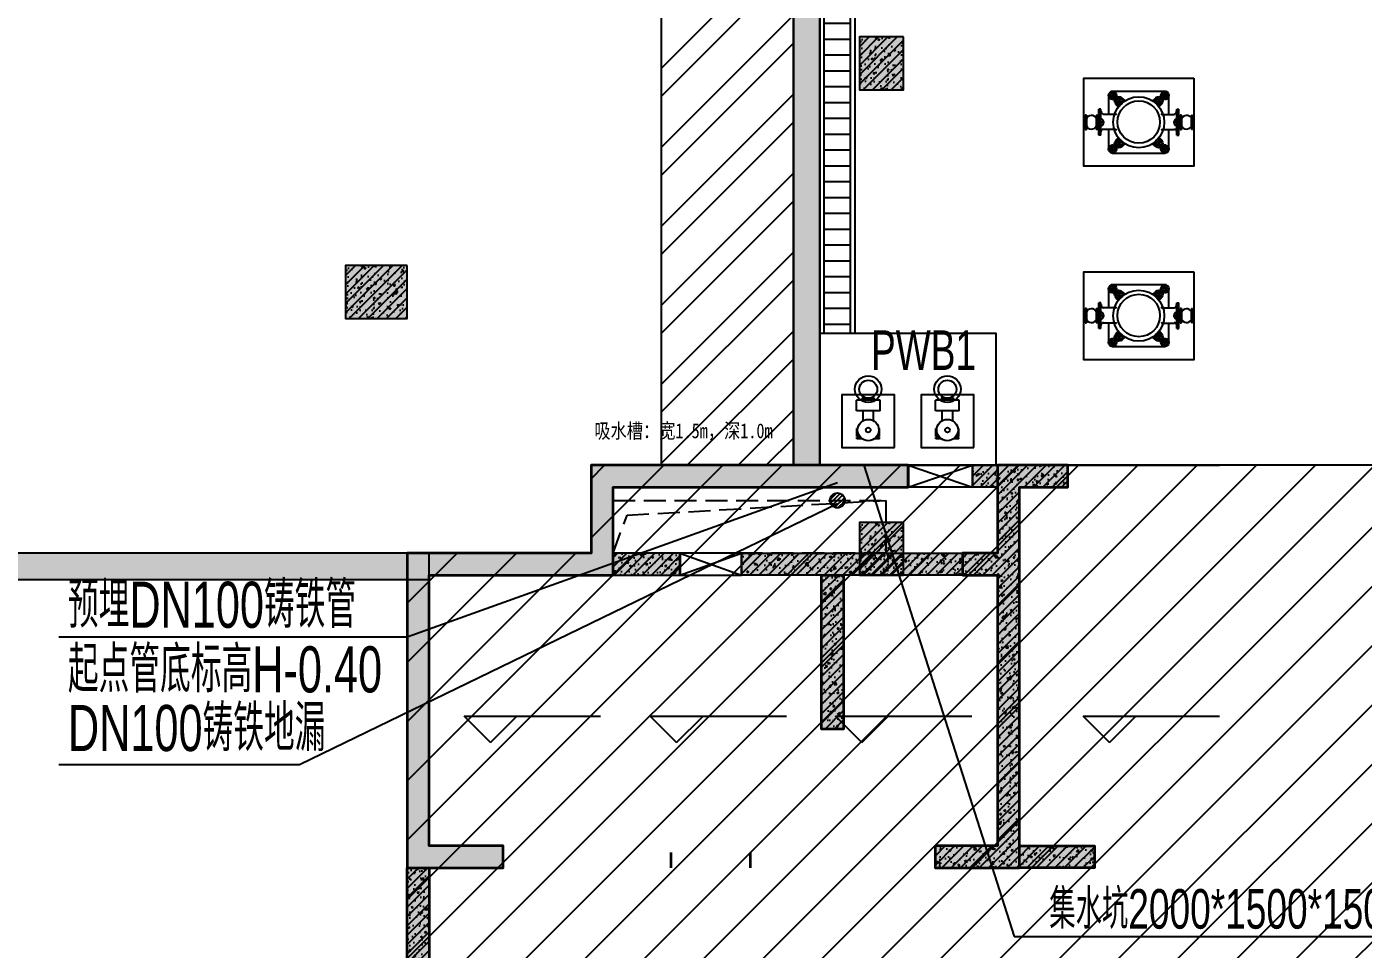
# Model space of a CAD drawing. Extents: x -1338203 to 1886333, y -783476 to 1038610.
# Drawn here: x 643493 to 658683, y -384578 to -374088 of the extents above; entities that cross this region are included whole.
import ezdxf

# ---------------------------------------------------------------- set-up
doc = ezdxf.new("R2010")
doc.units = 0
doc.header["$LTSCALE"] = 1000
doc.header["$MEASUREMENT"] = 0
doc.linetypes.add('A-001-平面参照B2$0$A-001-平面参照B2$0$DASH', pattern=[0.35, 0.25, -0.1])
doc.linetypes.add('负二层集水坑及排水沟$0$负二层集水坑及排水沟$0$CONTINOUS', pattern=[0])
for name, color, linetype in [('A-001-平面参照B2$0$0A-O-HOLE', 52, 'Continuous'), ('A-14-平面B2$0$0A-A-SYMB-ELEV', 150, 'Continuous'), ('M001-预留预埋B2$0$0M-A-JGLD', 3, 'Continuous'), ('M14预留预埋-B2$0$0M-A-JGLD', 3, 'Continuous'), ('M14预留预埋-B2$0$0M-A-LD', 4, 'Continuous'), ('S001地下二墙柱$0$0S-CW-HATCH', 251, 'Continuous'), ('S001地下二墙柱$0$0S-CW-HATCH-UP', 251, 'Continuous'), ('S001地下二墙柱$0$0S-CW-LINE', 72, 'Continuous'), ('S001地下二墙柱$0$S001地下二墙柱$0$0A-P-PKNG-STRP', 40, 'Continuous'), ('S001地下二墙柱$0$S001地下二墙柱$0$0S-CC-LINE', 52, 'Continuous'), ('S001地下二墙柱$0$S001地下二墙柱$0$0S-CW-HATCH', 251, 'Continuous'), ('S001地下二墙柱$0$S001地下二墙柱$0$0S-CW-HATCH-UP', 251, 'Continuous'), ('S14柱墙B2_B1$0$0S-CW-HATCH', 251, 'Continuous'), ('S14柱墙B2_B1$0$0S-CW-HATCH-UP', 251, 'Continuous'), ('S14柱墙B2_B1$0$0S-CW-LINE', 72, 'Continuous'), ('S14柱墙B2_B1$0$0S-S-HOLE', 55, 'Continuous'), ('负二层集水坑及排水沟$0$负二层集水坑及排水沟$0$0P-A-LEAD', 3, 'Continuous'), ('负二层集水坑及排水沟$0$负二层集水坑及排水沟$0$0P-A-TEXT', 7, 'Continuous'), ('负二层集水坑及排水沟$0$负二层集水坑及排水沟$0$0P-ACC-FD', 7, 'Continuous'), ('负二层集水坑及排水沟$0$负二层集水坑及排水沟$0$P001-预留预埋-B1$0$0P-EQUIP-WW', 7, 'Continuous'), ('负二层集水坑及排水沟$0$负二层集水坑及排水沟$0$S-其他', 8, 'Continuous'), ('负二层集水坑及排水沟$0$负二层集水坑及排水沟$0$XHS', 70, 'Continuous'), ('负二层集水坑及排水沟$0$负二层集水坑及排水沟$0$给排水设备', 7, '负二层集水坑及排水沟$0$负二层集水坑及排水沟$0$CONTINOUS')]:
    doc.layers.add(name, color=color, linetype=linetype)
doc.styles.add('负二层集水坑及排水沟$0$负二层集水坑及排水沟$0$AAD-HT', font='simhei.ttf', dxfattribs={"width": 0.8})
doc.styles.add('负二层集水坑及排水沟$0$负二层集水坑及排水沟$0$AAD-S', font='aad-s.shx', dxfattribs={"width": 0.7, "bigfont": 'aad-hztxt.shx'})
doc.styles.add('负二层集水坑及排水沟$0$负二层集水坑及排水沟$0$AAD-TXT', font='AAD-TXT.shx', dxfattribs={"width": 0.7, "height": 3, "bigfont": 'AAD-HZTXT.shx'})
doc.styles.add('负二层集水坑及排水沟$0$负二层集水坑及排水沟$0$P001-预留预埋-B1$0$AAD-TXT', font='AAD-TXT.shx', dxfattribs={"width": 0.7, "height": 3, "bigfont": 'AAD-HZTXT.shx'})

# ---------------------------------------------------------------- blocks, each defined once
blk = doc.blocks.new('A-14-平面B2')
at = {"layer": 'A-14-平面B2$0$0A-A-SYMB-ELEV'}
for p, q in [((-15352, 1338), (-15652, 1638)), ((-15652, 1638), (-14102, 1638)), ((-15352, 1338), (-15052, 1638)), ((-13237, 1338), (-13537, 1638)), ((-13537, 1638), (-11988, 1638)), ((-13237, 1338), (-12937, 1638)), ((-11133, 1338), (-11433, 1638)), ((-11433, 1638), (-9884, 1638)), ((-11133, 1338), (-10833, 1638)), ((-8317, 1338), (-8617, 1638)), ((-8617, 1638), (-7068, 1638)), ((-8317, 1338), (-8017, 1638))]:
    blk.add_line(p, q, dxfattribs=at)
blk = doc.blocks.new('A-001-主楼组合参照B2')
at = {"ltscale": 0.002}
h = blk.add_hatch(dxfattribs=at)
h.set_pattern_fill('ANSI31', color=8, scale=300)
h.set_pattern_definition([(45, (-290759.76, -7878.1), (-336.7596, 336.7596), [])])
h.paths.add_polyline_path([(66281, -186940), (66281, -185540), (62441, -185540), (62441, -181550), (55141, -181550), (55141, -185540), (51301, -185540), (51301, -186940), (44981, -186940), (44981, -185540), (41131, -185540), (41131, -181650), (37392, -181650), (37392, -179560), (38191, -179560), (38191, -176360), (41051, -176360), (41051, -174560), (42851, -174560), (42851, -173660), (46981, -173660), (46981, -172090), (50101, -172090), (50101, -174560), (67481, -174560), (67481, -172090), (70601, -172090), (70601, -174560), (76531, -174560), (76531, -176360), (79391, -176360), (79391, -179560), (80191, -179560), (80191, -182110), (81091, -182110), (81091, -185540), (72601, -185540), (72601, -186940)])
h.paths.add_polyline_path([(2291, -185540), (9781, -185540), (9781, -186540), (9631, -186540), (9631, -186940), (16251, -186940), (16251, -186540), (16101, -186540), (16101, -185540), (23691, -185540), (23691, -179560), (22891, -179560), (22891, -176360), (20031, -176360), (20031, -174560), (18231, -174560), (18231, -173660), (14101, -173660), (14101, -172090), (10981, -172090), (10981, -174560), (-6399, -174560), (-6399, -172090), (-9519, -172090), (-9519, -174560), (-15449, -174560), (-15449, -176360), (-18309, -176360), (-18309, -179560), (-19109, -179560), (-19109, -181610), (-20009, -181610), (-20009, -185540), (-11519, -185540), (-11519, -186540), (-11669, -186540), (-11669, -186940), (-5049, -186940), (-5049, -186540), (-5199, -186540), (-5199, -185540), (-1359, -185540), (-1359, -181550), (2291, -181550)])
h.paths.add_polyline_path([(-109959, -168806), (-109959, -173536), (-109709, -173536), (-103819, -173536), (-103819, -177236), (-99249, -177236), (-99249, -178036), (-92869, -178036), (-92869, -177236), (-71299, -177236), (-71299, -178036), (-64919, -178036), (-64919, -177236), (-54209, -177236), (-54209, -168806), (-59109, -168806), (-59109, -167906), (-62059, -167906), (-62059, -168806), (-64369, -168806), (-64369, -167456), (-66169, -167456), (-66169, -165386), (-69469, -165386), (-69469, -167386), (-71849, -167386), (-71849, -168806), (-82159, -168806), (-82159, -167906), (-85209, -167906), (-85209, -168806), (-92319, -168806), (-92319, -167386), (-94699, -167386), (-94699, -165386), (-97999, -165386), (-97999, -167456), (-99799, -167456), (-99799, -168806)])
h.paths.add_polyline_path([(-115664, -225244), (-115664, -225844), (-115414, -225844), (-115414, -225244), (-114084, -225244), (-114084, -225844), (-113834, -225844), (-113834, -225244), (-112009, -225244), (-112009, -225844), (-111589, -225844), (-111589, -225244), (-92909, -225244), (-92909, -225844), (-92489, -225844), (-92489, -225244), (-90664, -225244), (-90664, -225844), (-90414, -225844), (-90414, -225244), (-89084, -225244), (-89084, -225844), (-88834, -225844), (-88834, -225244), (-82964, -225244), (-82964, -225844), (-82714, -225844), (-82714, -225244), (-81384, -225244), (-81384, -225844), (-81134, -225844), (-81134, -225244), (-79309, -225244), (-79309, -225844), (-78889, -225844), (-78889, -225244), (-60209, -225244), (-60209, -225844), (-59789, -225844), (-59789, -225244), (-57964, -225244), (-57964, -225844), (-57714, -225844), (-57714, -225244), (-56384, -225244), (-56384, -225844), (-56134, -225844), (-56134, -225244), (-53249, -225244), (-53249, -216464), (-53249, -216464), (-56519, -216464), (-56519, -216464), (-59959, -216464), (-59959, -215464), (-67989, -215464), (-67989, -211894), (-71109, -211894), (-71109, -215464), (-79139, -215464), (-79139, -216464), (-81759, -216464), (-81759, -215464), (-83909, -215464), (-83909, -216464), (-86599, -216464), (-87849, -216464), (-92659, -216464), (-92659, -215464), (-100689, -215464), (-100689, -211894), (-103809, -211894), (-103809, -215464), (-111839, -215464), (-111839, -215464), (-114239, -215464), (-114239, -215464), (-116459, -215464), (-116459, -216464), (-118549, -216464), (-118549, -221294), (-119249, -221294), (-119249, -221894), (-118549, -221894), (-118549, -223844), (-119249, -223844), (-119249, -224444), (-118549, -224444), (-118549, -225244)])
h.paths.add_polyline_path([(-11949, -235160), (-15609, -235160), (-15609, -237714), (-16509, -237714), (-16509, -241140), (-8019, -241140), (-8019, -242140), (-8169, -242140), (-8169, -242540), (-1549, -242540), (-1549, -242140), (-1699, -242140), (-1699, -241140), (13281, -241140), (13281, -242140), (13131, -242140), (13131, -242540), (19751, -242540), (19751, -242140), (19601, -242140), (19601, -241140), (27191, -241140), (27191, -239340), (27191, -239340), (27191, -237140), (27191, -237140), (27191, -235250), (23441, -235250), (23441, -230950), (23441, -230160), (21531, -230160), (17601, -230160), (17602, -227690), (14482, -227690), (14481, -230160), (-2899, -230160), (-2899, -227690), (-6019, -227690), (-6019, -230160), (-9949, -230160), (-11949, -230160)])
h.paths.add_polyline_path([(67491, -237140), (67491, -235160), (71151, -235160), (71151, -234560), (73051, -234560), (73051, -230160), (77081, -230160), (77081, -227690), (80201, -227690), (80201, -230160), (97581, -230160), (97581, -227690), (100701, -227690), (100701, -230160), (104631, -230160), (106631, -230160), (106631, -231960), (109491, -231960), (109491, -235160), (110291, -235160), (110291, -237713), (111191, -237713), (111191, -241140), (102701, -241140), (102701, -242140), (102851, -242140), (102851, -242540), (96231, -242540), (96231, -242140), (96381, -242140), (96381, -241140), (81401, -241140), (81401, -242140), (81551, -242140), (81551, -242540), (74931, -242540), (74931, -242140), (75081, -242140), (75081, -241140), (67491, -241140), (67491, -239340)])
h.paths.add_polyline_path([(11811, -302465), (13796, -302220), (17696, -301741), (17394, -299289), (20491, -298908), (20793, -301359), (25884, -300733), (26493, -305676), (29133, -305351), (28525, -300408), (38043, -299237), (37741, -296785), (40838, -296404), (41140, -298856), (45040, -298376), (47025, -298132), (47636, -303094), (50474, -302745), (51268, -302647), (51580, -305181), (52178, -310042), (48297, -310519), (48118, -309060), (44465, -309509), (44588, -310502), (44736, -310484), (44785, -310881), (38215, -311689), (38166, -311292), (38315, -311274), (38193, -310281), (23325, -312111), (23447, -313103), (23596, -313085), (23645, -313482), (17074, -314290), (17025, -313893), (17174, -313875), (17052, -312883), (1787, -314761), (1909, -315753), (2058, -315735), (2107, -316132), (-4463, -316941), (-4512, -316544), (-4363, -316525), (-4485, -315533), (-12912, -316570), (-13331, -313165), (-12437, -313055), (-12507, -312490), (-12749, -310524), (-11955, -310427), (-12346, -307251), (-9507, -306901), (-9727, -305115), (-7940, -304896), (-8050, -304003), (-3951, -303497), (-4143, -301939), (-1046, -301558), (-745, -304010), (7186, -303034), (7796, -307996), (12421, -307427)])
h.paths.add_polyline_path([(118676, -301883), (118079, -297021), (118079, -297019), (118009, -296454), (117768, -294488), (116974, -294586), (116584, -291410), (113745, -291758), (113526, -289972), (111540, -290216), (107640, -290695), (107339, -288243), (104242, -288623), (104543, -291075), (87293, -293193), (86992, -290742), (83895, -291122), (84196, -293574), (80295, -294053), (78310, -294297), (78920, -299259), (76081, -299608), (75287, -299705), (75598, -302240), (76016, -305641), (83549, -304716), (83671, -305708), (83522, -305726), (83571, -306123), (90142, -305317), (90093, -304920), (89944, -304938), (89822, -303945), (104690, -302119), (104812, -303112), (104663, -303130), (104712, -303527), (111283, -302720), (111234, -302323), (111085, -302341), (110963, -301349), (114617, -300901), (114796, -302359)])
at = {"color": 3, "flags": 128}
blk.add_lwpolyline([(-103809, -215464), (-111839, -215464), (-111839, -215464), (-114239, -215464), (-114239, -215464), (-116459, -215464), (-116459, -216464), (-118549, -216464), (-118549, -221294)], dxfattribs=at)
blk.add_blockref('A-14-平面B2', (-102249, -219953))
blk = doc.blocks.new('A-001-平面参照B2$0$B1楼板开洞')
at = {"layer": 'A-001-平面参照B2$0$0A-O-HOLE', "linetype": 'A-001-平面参照B2$0$A-001-平面参照B2$0$DASH'}
blk.add_lwpolyline([(-116209, -215863), (-113109, -215863), (-113109, -216463), (-116209, -216463)], close=True, dxfattribs=at)
blk.add_lwpolyline([(-116209, -216463), (-116050, -216032), (-113109, -215863)], dxfattribs=at)
blk = doc.blocks.new('A-001-平面参照B2')
blk.add_blockref('A-001-平面参照B2$0$B1楼板开洞', (0, 0))
blk = doc.blocks.new('负二层集水坑及排水沟$0$负二层集水坑及排水沟$0$XFB1')
blk.add_lwpolyline([(702090, 3956882), (702890, 3956882), (702890, 3955882), (702090, 3955882)], close=True)
at = {"layer": '负二层集水坑及排水沟$0$负二层集水坑及排水沟$0$XHS', "color": 7, "ltscale": 3}
for p, q in [((702425, 3956861), (702425, 3956872)), ((702425, 3956872), (702555, 3956872)), ((702425, 3956861), (702555, 3956861)), ((702447, 3956860), (702534, 3956860)), ((702452, 3956884), (702452, 3956873)), ((702452, 3956884), (702527, 3956884)), ((702527, 3956884), (702527, 3956873)), ((702555, 3956872), (702555, 3956861)), ((702425, 3956770), (702425, 3956759)), ((702425, 3956770), (702555, 3956770)), ((702425, 3956759), (702555, 3956759)), ((702452, 3956747), (702452, 3956758)), ((702452, 3956747), (702527, 3956747)), ((702527, 3956747), (702527, 3956758)), ((702555, 3956759), (702555, 3956770)), ((702425, 3955996), (702425, 3956008)), ((702425, 3956008), (702555, 3956008)), ((702425, 3955996), (702555, 3955996)), ((702447, 3955995), (702534, 3955995)), ((702452, 3956020), (702452, 3956008)), ((702452, 3956020), (702527, 3956020)), ((702527, 3956020), (702527, 3956008)), ((702555, 3956008), (702555, 3955996)), ((702425, 3955906), (702425, 3955894)), ((702425, 3955906), (702555, 3955906)), ((702425, 3955894), (702555, 3955894)), ((702452, 3955882), (702452, 3955893)), ((702452, 3955882), (702527, 3955882)), ((702527, 3955882), (702527, 3955893)), ((702555, 3955894), (702555, 3955906))]:
    blk.add_line(p, q, dxfattribs=at)
at = {"layer": '负二层集水坑及排水沟$0$负二层集水坑及排水沟$0$XHS', "color": 7, "linetype": 'Continuous', "ltscale": 3}
for p, q in [((702606, 3956747), (702372, 3956747)), ((702372, 3956728), (702372, 3956747)), ((702606, 3956728), (702372, 3956728)), ((702387, 3956728), (702387, 3956747)), ((702418, 3956598), (702418, 3956706)), ((702556, 3956598), (702556, 3956706)), ((702594, 3956728), (702594, 3956747)), ((702606, 3956728), (702606, 3956747)), ((702203, 3956621), (702289, 3956621)), ((702210, 3956632), (702210, 3956132)), ((702418, 3956656), (702236, 3956656)), ((702245, 3956665), (702245, 3956576)), ((702325, 3956597), (702262, 3956534)), ((702264, 3956596), (702325, 3956534)), ((702320, 3956592), (702354, 3956566)), ((702743, 3956656), (702556, 3956656)), ((702659, 3956592), (702625, 3956566)), ((702654, 3956597), (702717, 3956534)), ((702715, 3956596), (702654, 3956534)), ((702777, 3956621), (702690, 3956621)), ((702734, 3956665), (702734, 3956576)), ((702771, 3956140), (702771, 3956623)), ((702268, 3956540), (702294, 3956506)), ((702712, 3956540), (702686, 3956506)), ((702325, 3956167), (702262, 3956230)), ((702264, 3956169), (702325, 3956230)), ((702268, 3956225), (702294, 3956259)), ((702654, 3956167), (702717, 3956230)), ((702715, 3956169), (702654, 3956230)), ((702712, 3956225), (702686, 3956259)), ((702203, 3956144), (702289, 3956144)), ((702242, 3956108), (702418, 3956108)), ((702245, 3956100), (702245, 3956189)), ((702320, 3956172), (702354, 3956198)), ((702418, 3956169), (702418, 3956060)), ((702556, 3956169), (702556, 3956060)), ((702556, 3956108), (702739, 3956108)), ((702659, 3956172), (702625, 3956198)), ((702777, 3956144), (702690, 3956144)), ((702734, 3956100), (702734, 3956189)), ((702606, 3956038), (702372, 3956038)), ((702372, 3956038), (702372, 3956020)), ((702606, 3956020), (702372, 3956020)), ((702387, 3956038), (702387, 3956019)), ((702594, 3956038), (702594, 3956019)), ((702606, 3956038), (702606, 3956020))]:
    blk.add_line(p, q, dxfattribs=at)
for centre, radius in [((702490, 3956715), 5.47), ((702245, 3956620), 36.9), ((702245, 3956621), 22.4), ((702294, 3956565), 36.9), ((702490, 3956382), 232), ((702294, 3956566), 22.4), ((702685, 3956565), 36.9), ((702685, 3956566), 22.4), ((702734, 3956620), 36.9), ((702734, 3956621), 22.4), ((702488, 3956382), 193), ((702294, 3956199), 36.9), ((702294, 3956199), 22.4), ((702685, 3956199), 36.9), ((702685, 3956199), 22.4), ((702245, 3956144), 36.9), ((702245, 3956144), 22.4), ((702734, 3956144), 36.9), ((702734, 3956144), 22.4), ((702490, 3956051), 5.47)]:
    blk.add_circle(centre, radius, dxfattribs=at)
at = {"layer": '负二层集水坑及排水沟$0$负二层集水坑及排水沟$0$XHS', "color": 7, "ltscale": 3}
for centre, start, end in [((702477, 3956817), 118.6495, 248.2295), ((702502, 3956817), 291.7705, 61.3505), ((702477, 3955952), 118.6495, 248.2295), ((702502, 3955952), 291.7705, 61.3505)]:
    blk.add_arc(centre, 49.9, start, end, dxfattribs=at)
at = {"layer": '负二层集水坑及排水沟$0$负二层集水坑及排水沟$0$XHS', "color": 7, "linetype": 'Continuous', "ltscale": 3}
for centre, radius, start, end in [((702393, 3956702), 25, 7.0714, 100.1436), ((702490, 3956740), 37.6, 200.9003, 339.0997), ((702573, 3956710), 17.8, 84.8055, 196.2126), ((702393, 3956601), 25, 316.4818, 352.9286), ((702581, 3956601), 25, 187.0714, 220.5994), ((702393, 3956166), 25, 7.0714, 43.5182), ((702581, 3956166), 25, 139.4006, 172.9286), ((702393, 3956064), 25, 259.8564, 352.9286), ((702490, 3956026), 37.6, 20.9003, 159.0997), ((702573, 3956056), 17.8, 163.7874, 275.1945)]:
    blk.add_arc(centre, radius, start, end, dxfattribs=at)
blk = doc.blocks.new('负二层集水坑及排水沟$0$负二层集水坑及排水沟$0$$TwtSys$00000141')
for p, q in [((-94, 8), (-10, 92)), ((-94, 8), (-10, 92)), ((-87, -35), (35, 87)), ((-87, -35), (35, 87)), ((-66, -66), (66, 66)), ((-66, -66), (66, 66)), ((-32, -87), (88, 33)), ((-32, -87), (88, 33)), ((11, -92), (92, -11)), ((11, -92), (92, -11))]:
    blk.add_line(p, q)
blk.add_circle((0, 0), 94)
blk.add_circle((0, 0), 94)
blk = doc.blocks.new('负二层集水坑及排水沟')
at = {"ltscale": 0.002}
h = blk.add_hatch(dxfattribs=at)
h.set_pattern_fill('STEEL', color=8, scale=400)
h.set_pattern_definition([(45, (-682126.3, 185328.5), (-449.0128, 449.0128), []), (45, (-682126.3, 185646), (-449.0128, 449.0128), [])])
h.paths.add_polyline_path([(-114159, -215463), (-115659, -215463), (-115659, -201263), (-114159, -201263)])
h = blk.add_hatch(dxfattribs=at)
h.set_pattern_fill('玻璃', color=8, scale=150)
h.set_pattern_definition([(0, (-766365.37, 163790.93), (0, 180), [])])
h.paths.add_polyline_path([(-113809, -204313), (-113509, -204313), (-113509, -213963), (-113809, -213963)])
blk.add_line((-114159, -215463), (-109318, -215463))
at = {"color": 8, "ltscale": 0.002}
blk.add_lwpolyline([(-114159, -215463), (-115659, -215463), (-115659, -201263), (-114159, -201263)], close=True, dxfattribs=at)
at = {"color": 214, "ltscale": 0.002}
for points in [[(-113859, -214463), (-113859, -203963), (-106309, -203963)], [(-113809, -213963), (-113809, -204013), (-106309, -204013)], [(-113509, -213963), (-113509, -204313), (-106309, -204313)], [(-113459, -213963), (-113459, -204363), (-106309, -204363)]]:
    blk.add_lwpolyline(points, dxfattribs=at)
at = {"layer": '负二层集水坑及排水沟$0$负二层集水坑及排水沟$0$0P-A-LEAD'}
for p, q in [((-113359, -215463), (-111650, -220823)), ((-113659, -215663), (-118549, -217417)), ((-113659, -215903), (-119774, -218872)), ((-118549, -217417), (-122509, -217417)), ((-119774, -218872), (-122509, -218872)), ((-111650, -220823), (-106296, -220823))]:
    blk.add_line(p, q, dxfattribs=at)
at = {"layer": '负二层集水坑及排水沟$0$负二层集水坑及排水沟$0$P001-预留预埋-B1$0$0P-EQUIP-WW'}
for p, q in [((-112543, -214845), (-112543, -214724)), ((-112485, -214718), (-112485, -214709)), ((-112468, -214709), (-112468, -214681)), ((-112468, -214724), (-112468, -214718)), ((-112468, -214958), (-112468, -214845)), ((-112528, -215044), (-112539, -215044)), ((-112539, -215135), (-112539, -215044)), ((-112279, -215044), (-112289, -215044)), ((-112279, -215135), (-112279, -215044)), ((-113396, -215148), (-113439, -215148)), ((-113439, -215164), (-113439, -215148)), ((-113376, -215164), (-113439, -215164)), ((-113179, -215164), (-113241, -215164)), ((-113179, -215148), (-113222, -215148)), ((-113179, -215164), (-113179, -215148)), ((-112506, -215135), (-112539, -215135)), ((-112496, -215148), (-112539, -215148)), ((-112539, -215164), (-112539, -215148)), ((-112476, -215164), (-112539, -215164)), ((-112279, -215164), (-112341, -215164)), ((-112279, -215148), (-112322, -215148)), ((-112279, -215135), (-112311, -215135)), ((-112279, -215164), (-112279, -215148))]:
    blk.add_line(p, q, dxfattribs=at)
blk.add_circle((-112409, -215063), 27, dxfattribs=at)
at = {"layer": '负二层集水坑及排水沟$0$负二层集水坑及排水沟$0$给排水设备'}
for p, q in [((-113175, -214724), (-113443, -214724)), ((-113443, -214845), (-113443, -214724)), ((-113233, -214709), (-113385, -214709)), ((-113385, -214718), (-113385, -214709)), ((-113233, -214718), (-113385, -214718)), ((-113368, -214709), (-113368, -214681)), ((-113368, -214724), (-113368, -214718)), ((-113249, -214709), (-113249, -214681)), ((-113249, -214724), (-113249, -214718)), ((-113233, -214718), (-113233, -214709)), ((-113175, -214845), (-113175, -214724)), ((-112275, -214724), (-112543, -214724)), ((-112333, -214709), (-112485, -214709)), ((-112333, -214718), (-112485, -214718)), ((-112349, -214709), (-112349, -214681)), ((-112349, -214724), (-112349, -214718)), ((-112333, -214718), (-112333, -214709)), ((-112275, -214845), (-112275, -214724)), ((-113175, -214845), (-113443, -214845)), ((-113368, -214958), (-113368, -214845)), ((-113249, -214958), (-113249, -214845)), ((-112275, -214845), (-112543, -214845)), ((-112349, -214958), (-112349, -214845)), ((-113428, -215044), (-113439, -215044)), ((-113439, -215135), (-113439, -215044)), ((-113179, -215044), (-113189, -215044)), ((-113179, -215135), (-113179, -215044)), ((-113406, -215135), (-113439, -215135)), ((-113179, -215135), (-113211, -215135))]:
    blk.add_line(p, q, dxfattribs=at)
for points in [[(-113859, -213963), (-111859, -213963), (-111859, -215463), (-113859, -215463)], [(-113009, -215263), (-113009, -214663), (-113609, -214663), (-113609, -215263)], [(-112109, -215263), (-112109, -214663), (-112709, -214663), (-112709, -215263)]]:
    blk.add_lwpolyline(points, close=True, dxfattribs=at)
for centre, radius in [((-113309, -214599), 151), ((-112409, -214599), 151), ((-113309, -214599), 102), ((-112409, -214599), 102), ((-113309, -215063), 121), ((-113309, -215063), 27), ((-112409, -215063), 121)]:
    blk.add_circle(centre, radius, dxfattribs=at)
at = {"layer": '负二层集水坑及排水沟$0$负二层集水坑及排水沟$0$0P-ACC-FD', "xscale": 0.9, "yscale": 0.9, "zscale": 0.9}
blk.add_blockref('负二层集水坑及排水沟$0$负二层集水坑及排水沟$0$$TwtSys$00000141', (-113659, -215863), dxfattribs=at)
at = {"layer": '负二层集水坑及排水沟$0$负二层集水坑及排水沟$0$S-其他', "ltscale": 0.2, "xscale": 1.25, "yscale": 1.25, "zscale": 1.25, "rotation": 270}
for p in [(-5055712, 666549), (-5055712, 664349)]:
    blk.add_blockref('负二层集水坑及排水沟$0$负二层集水坑及排水沟$0$XFB1', p, dxfattribs=at)
at = {"layer": '负二层集水坑及排水沟$0$负二层集水坑及排水沟$0$0P-A-LEAD', "color": 7, "width": 0.7}
for s, height, style, p in [('预埋DN100铸铁管', 525, '负二层集水坑及排水沟$0$负二层集水坑及排水沟$0$AAD-TXT', (-122404, -217312)), ('起点管底标高H-0.40', 525, '负二层集水坑及排水沟$0$负二层集水坑及排水沟$0$AAD-TXT', (-122404, -218047)), ('DN100铸铁地漏', 525, '负二层集水坑及排水沟$0$负二层集水坑及排水沟$0$AAD-TXT', (-122404, -218714)), ('集水坑2000*1500*1500(H)', 450, '负二层集水坑及排水沟$0$负二层集水坑及排水沟$0$AAD-S', (-111251, -220733))]:
    blk.add_text(s, height=height, dxfattribs=dict(at, style=style)).set_placement(p)
at = {"layer": '负二层集水坑及排水沟$0$负二层集水坑及排水沟$0$0P-A-TEXT', "style": '负二层集水坑及排水沟$0$负二层集水坑及排水沟$0$AAD-HT', "width": 0.8}
blk.add_text('吸水槽：宽1.5m，深1.0m', height=168.99, dxfattribs=at).set_placement((-116422, -215156))
at = {"layer": '负二层集水坑及排水沟$0$负二层集水坑及排水沟$0$给排水设备', "style": '负二层集水坑及排水沟$0$负二层集水坑及排水沟$0$P001-预留预埋-B1$0$AAD-TXT', "width": 0.7}
blk.add_text('PWB1', height=450, rotation=0, dxfattribs=at).set_placement((-113277, -214380))
blk = doc.blocks.new('M14预留预埋-B2')
at = {"layer": 'M14预留预埋-B2$0$0M-A-JGLD', "elevation": 425}
blk.add_lwpolyline([(-13200, 3240, 0, 0, 0), (-12500, 3240, 30, 30, 0), (-12500, 3490, 0, 0, 0), (-13200, 3490, 30, 30, 0), (-13200, 3240, 30, 30, 0)], format="xyseb", dxfattribs=at)
at = {"layer": 'M14预留预埋-B2$0$0M-A-LD'}
blk.add_lwpolyline([(-13300, -91, 0, 0, 0), (-12400, -91, 30, 30, 0), (-12400, 89, 0, 0, 0), (-13300, 89, 30, 30, 0), (-13300, -91, 30, 30, 0)], format="xyseb", dxfattribs=at)
blk = doc.blocks.new('M001-预留预埋B2')
at = {"layer": 'M001-预留预埋B2$0$0M-A-JGLD', "elevation": 0}
blk.add_lwpolyline([(-112124, -215713, 0, 0, 0), (-112854, -215713, 30, 30, 0), (-112854, -215463, 0, 0, 0), (-112124, -215463, 30, 30, 0)], format="xyseb", close=True, dxfattribs=at)
blk.add_blockref('M14预留预埋-B2', (-102249, -219953))
blk = doc.blocks.new('S14柱墙B2_B1')
at = {"layer": 'S14柱墙B2_B1$0$0S-CW-HATCH'}
h = blk.add_hatch(color=256, dxfattribs=at)
h.dxf.hatch_style = 1
h.paths.add_polyline_path([(-13960, 3242), (-13960, 4240), (-10605, 4240), (-10605, 4490), (-14210, 4490), (-14210, 3490), (-16300, 3490), (-16300, -90), (-15210, -90), (-15210, 160), (-16050, 160), (-16050, 3240), (-13961, 3240)])
h = blk.add_hatch(color=256, dxfattribs=at)
h.dxf.hatch_style = 1
h.paths.add_polyline_path([(-9990, 3240), (-9590, 3240), (-9590, 160), (-10300, 160), (-10300, -90), (-9340, -90), (-9340, 3400), (-9340, 4240), (-8790, 4240), (-8790, 4490), (-9590, 4490), (-9590, 3490), (-9990, 3490)])
at = {"layer": 'S14柱墙B2_B1$0$0S-CW-HATCH', "ltscale": 0.002}
h = blk.add_hatch(color=251, dxfattribs=at)
h.dxf.hatch_style = 1
h.paths.add_polyline_path([(-9876, 4490), (-9590, 4490), (-9590, 4240), (-9876, 4240)])
at = {"layer": 'S14柱墙B2_B1$0$0S-CW-HATCH'}
h = blk.add_hatch(color=256, dxfattribs=at)
h.dxf.hatch_style = 1
h.paths.add_polyline_path([(-13960, 3240), (-13200, 3240), (-13200, 3490), (-13960, 3490)])
h = blk.add_hatch(color=256, dxfattribs=at)
h.dxf.hatch_style = 1
h.paths.add_polyline_path([(-12500, 3490), (-9990, 3490), (-9990, 3240), (-12500, 3240)])
h = blk.add_hatch(color=256, dxfattribs=at)
h.dxf.hatch_style = 1
h.paths.add_polyline_path([(-11590, 3240), (-11340, 3240), (-11340, 1490), (-11590, 1490)])
h = blk.add_hatch(color=256, dxfattribs=at)
h.dxf.hatch_style = 1
h.paths.add_polyline_path([(-9340, 160), (-8490, 160), (-8490, -90), (-9340, -90)])
h = blk.add_hatch(color=256, dxfattribs=at)
h.dxf.hatch_style = 1
h.paths.add_polyline_path([(-16050, -3210), (-16300, -3210), (-16300, -90), (-16050, -90)])
at = {"layer": 'S14柱墙B2_B1$0$0S-CW-HATCH-UP'}
h = blk.add_hatch(dxfattribs=at)
h.set_pattern_fill('钢筋混凝土', color=256, scale=30)
h.set_pattern_definition([(45, (-289926.83, -677127.75), (-53.0330086, 53.0330086), []), (50, (-289926.83, -677127.75), (215.178055, -18.82564), [22.5, -247.5]), (355, (-289926.83, -677127.75), (-41.6254, 225.65764), [18, -198]), (100.4514, (-289908.9, -677129.32), (173.552815, 206.83186), [19.12206, -210.342634]), (46.1842, (-289926.83, -677067.75), (320.17231, -49.6557), [33.75, -371.25]), (96.6356, (-289900.15, -677071.9), (280.39881, 292.23536), [28.68309, -315.5139]), (351.1842, (-289926.83, -677067.75), (280.39858, 292.23558), [27, -297]), (21, (-289896.83, -677082.75), (179.072116, -120.785667), [22.5, -247.5]), (326, (-289896.83, -677082.75), (72.9946, 217.545014), [18, -198]), (71.4514, (-289881.9, -677092.81), (252.06679, 96.75915), [19.12206, -210.342634]), (37.5, (-289926.83, -677127.75), (3.6479566, 99.868156), [0, -195.6, 0, -201, 0, -198.75]), (7.5, (-289926.83, -677127.75), (78.920861, 118.323514), [0, -114.6, 0, -191.1, 0, -75.75]), (327.5, (-289993.73, -677127.75), (160.146731, -6.7664615), [0, -75, 0, -234, 0, -310.5]), (317.5, (-290023.73, -677127.75), (174.95585, 30.031495), [0, -97.5, 0, -155.4, 0, -220.5])])
h.paths.add_polyline_path([(-13960, 3242), (-13960, 4240), (-10605, 4240), (-10605, 4490), (-14210, 4490), (-14210, 3490), (-16300, 3490), (-16300, -90), (-15210, -90), (-15210, 160), (-16050, 160), (-16050, 3240), (-13961, 3240)])
h = blk.add_hatch(dxfattribs=at)
h.set_pattern_fill('钢筋混凝土', color=256, scale=30)
h.set_pattern_definition([(45, (-586835.16, -495521.72), (-53.0330086, 53.0330086), []), (50, (-586835.16, -495521.72), (215.178055, -18.82564), [22.5, -247.5]), (355, (-586835.16, -495521.72), (-41.6254, 225.65764), [18, -198]), (100.4514, (-586817.23, -495523.3), (173.552815, 206.83186), [19.12206, -210.342634]), (46.1842, (-586835.16, -495461.72), (320.17231, -49.6557), [33.75, -371.25]), (96.6356, (-586808.48, -495465.86), (280.39881, 292.23536), [28.68309, -315.5139]), (351.1842, (-586835.16, -495461.72), (280.39858, 292.23558), [27, -297]), (21, (-586805.16, -495476.72), (179.072116, -120.785667), [22.5, -247.5]), (326, (-586805.16, -495476.72), (72.9946, 217.545014), [18, -198]), (71.4514, (-586790.24, -495486.79), (252.06679, 96.75915), [19.12206, -210.342634]), (37.5, (-586835.16, -495521.72), (3.6479566, 99.868156), [0, -195.6, 0, -201, 0, -198.75]), (7.5, (-586835.16, -495521.72), (78.920861, 118.323514), [0, -114.6, 0, -191.1, 0, -75.75]), (327.5, (-586902.06, -495521.72), (160.146731, -6.7664615), [0, -75, 0, -234, 0, -310.5]), (317.5, (-586932.06, -495521.72), (174.95585, 30.031495), [0, -97.5, 0, -155.4, 0, -220.5])])
h.paths.add_polyline_path([(-9990, 3240), (-9590, 3240), (-9590, 160), (-10300, 160), (-10300, -90), (-9340, -90), (-9340, 3400), (-9340, 4240), (-8790, 4240), (-8790, 4490), (-9590, 4490), (-9590, 3490), (-9990, 3490)])
at = {"layer": 'S14柱墙B2_B1$0$0S-CW-HATCH-UP', "ltscale": 0.002}
h = blk.add_hatch(dxfattribs=at)
h.set_pattern_fill('钢筋混凝土', color=251, scale=30)
h.set_pattern_definition([(45, (-664116.61, 383564.41), (-53.0330086, 53.0330086), []), (50, (-664116.6, 383564.41), (215.178055, -18.82564), [22.5, -247.5]), (355, (-664116.6, 383564.41), (-41.6254, 225.65764), [18, -198]), (100.4514, (-664098.68, 383562.84), (173.552815, 206.83186), [19.12206, -210.342634]), (46.1842, (-664116.6, 383624.41), (320.17231, -49.6557), [33.75, -371.25]), (96.6356, (-664089.93, 383620.28), (280.39881, 292.23536), [28.68309, -315.5139]), (351.1842, (-664116.6, 383624.4), (280.39858, 292.23558), [27, -297]), (21, (-664086.6, 383609.41), (179.072116, -120.785667), [22.5, -247.5]), (326, (-664086.6, 383609.41), (72.9946, 217.545014), [18, -198]), (71.4514, (-664071.68, 383599.35), (252.06679, 96.75915), [19.12206, -210.342634]), (37.5, (-664116.61, 383564.41), (3.6479566, 99.868156), [0, -195.6, 0, -201, 0, -198.75]), (7.5, (-664116.61, 383564.41), (78.920861, 118.323514), [0, -114.6, 0, -191.1, 0, -75.75]), (327.5, (-664183.51, 383564.41), (160.146731, -6.7664615), [0, -75, 0, -234, 0, -310.5]), (317.5, (-664213.5, 383564.41), (174.95585, 30.031495), [0, -97.5, 0, -155.4, 0, -220.5])])
h.paths.add_polyline_path([(-9876, 4490), (-9590, 4490), (-9590, 4240), (-9876, 4240)])
at = {"layer": 'S14柱墙B2_B1$0$0S-CW-HATCH-UP'}
h = blk.add_hatch(dxfattribs=at)
h.set_pattern_fill('钢筋混凝土', color=256, scale=30)
h.set_pattern_definition([(45, (-289926.83, -677127.75), (-53.0330086, 53.0330086), []), (50, (-289926.83, -677127.75), (215.178055, -18.82564), [22.5, -247.5]), (355, (-289926.83, -677127.75), (-41.6254, 225.65764), [18, -198]), (100.4514, (-289908.9, -677129.32), (173.552815, 206.83186), [19.12206, -210.342634]), (46.1842, (-289926.83, -677067.75), (320.17231, -49.6557), [33.75, -371.25]), (96.6356, (-289900.15, -677071.9), (280.39881, 292.23536), [28.68309, -315.5139]), (351.1842, (-289926.83, -677067.75), (280.39858, 292.23558), [27, -297]), (21, (-289896.83, -677082.75), (179.072116, -120.785667), [22.5, -247.5]), (326, (-289896.83, -677082.75), (72.9946, 217.545014), [18, -198]), (71.4514, (-289881.9, -677092.81), (252.06679, 96.75915), [19.12206, -210.342634]), (37.5, (-289926.83, -677127.75), (3.6479566, 99.868156), [0, -195.6, 0, -201, 0, -198.75]), (7.5, (-289926.83, -677127.75), (78.920861, 118.323514), [0, -114.6, 0, -191.1, 0, -75.75]), (327.5, (-289993.73, -677127.75), (160.146731, -6.7664615), [0, -75, 0, -234, 0, -310.5]), (317.5, (-290023.73, -677127.75), (174.95585, 30.031495), [0, -97.5, 0, -155.4, 0, -220.5])])
h.paths.add_polyline_path([(-13960, 3240), (-13200, 3240), (-13200, 3490), (-13960, 3490)])
h = blk.add_hatch(dxfattribs=at)
h.set_pattern_fill('钢筋混凝土', color=256, scale=30)
h.set_pattern_definition([(45, (-2357018.905, -156263.83), (-53.0330086, 53.0330086), []), (50, (-2357018.9, -156263.83), (215.178055, -18.82564), [22.5, -247.5]), (355, (-2357018.9, -156263.83), (-41.6254, 225.65764), [18, -198]), (100.4514, (-2357000.97, -156265.4), (173.552815, 206.831863), [19.122057, -210.342634]), (46.1842, (-2357018.9, -156203.83), (320.172315, -49.655704), [33.75, -371.25]), (96.6356, (-2356992.22, -156207.97), (280.39881, 292.23536), [28.683086, -315.5139]), (351.1842, (-2357018.9, -156203.83), (280.398584, 292.23558), [27, -297]), (21, (-2356988.9, -156218.83), (179.072116, -120.785667), [22.5, -247.5]), (326, (-2356988.9, -156218.83), (72.9946, 217.545014), [18, -198]), (71.4514, (-2356973.98, -156228.9), (252.066789, 96.759149), [19.122057, -210.342634]), (37.5, (-2357018.905, -156263.83), (3.6479566, 99.8681561), [0, -195.6, 0, -201, 0, -198.75]), (7.5, (-2357018.9, -156263.83), (78.920861, 118.3235136), [0, -114.6, 0, -191.1, 0, -75.75]), (327.5, (-2357085.805, -156263.83), (160.1467309, -6.7664615), [0, -75, 0, -234, 0, -310.5]), (317.5, (-2357115.8, -156263.83), (174.955851, 30.031495), [0, -97.5, 0, -155.4, 0, -220.5])])
h.paths.add_polyline_path([(-12500, 3490), (-9990, 3490), (-9990, 3240), (-12500, 3240)])
h = blk.add_hatch(dxfattribs=at)
h.set_pattern_fill('钢筋混凝土', color=256, scale=30)
h.set_pattern_definition([(45, (-2356848.905, -156263.83), (-53.0330086, 53.0330086), []), (50, (-2356848.9, -156263.83), (215.178055, -18.82564), [22.5, -247.5]), (355, (-2356848.9, -156263.83), (-41.6254, 225.65764), [18, -198]), (100.4514, (-2356830.97, -156265.4), (173.552815, 206.831863), [19.122057, -210.342634]), (46.1842, (-2356848.9, -156203.83), (320.172315, -49.655704), [33.75, -371.25]), (96.6356, (-2356822.22, -156207.97), (280.39881, 292.23536), [28.683086, -315.5139]), (351.1842, (-2356848.9, -156203.83), (280.398584, 292.23558), [27, -297]), (21, (-2356818.9, -156218.83), (179.072116, -120.785667), [22.5, -247.5]), (326, (-2356818.9, -156218.83), (72.9946, 217.545014), [18, -198]), (71.4514, (-2356803.98, -156228.9), (252.066789, 96.759149), [19.122057, -210.342634]), (37.5, (-2356848.905, -156263.83), (3.6479566, 99.8681561), [0, -195.6, 0, -201, 0, -198.75]), (7.5, (-2356848.9, -156263.83), (78.920861, 118.3235136), [0, -114.6, 0, -191.1, 0, -75.75]), (327.5, (-2356915.805, -156263.83), (160.1467309, -6.7664615), [0, -75, 0, -234, 0, -310.5]), (317.5, (-2356945.8, -156263.83), (174.955851, 30.031495), [0, -97.5, 0, -155.4, 0, -220.5])])
h.paths.add_polyline_path([(-11590, 3240), (-11340, 3240), (-11340, 1490), (-11590, 1490)])
h = blk.add_hatch(dxfattribs=at)
h.set_pattern_fill('钢筋混凝土', color=256, scale=30)
h.set_pattern_definition([(45, (-2354773.905, -265825.844), (-53.0330086, 53.0330086), []), (50, (-2354773.9, -265825.84), (215.178055, -18.82564), [22.5, -247.5]), (355, (-2354773.9, -265825.84), (-41.6254, 225.65764), [18, -198]), (100.4514, (-2354755.97, -265827.41), (173.552815, 206.831863), [19.122057, -210.342634]), (46.1842, (-2354773.9, -265765.84), (320.172315, -49.655704), [33.75, -371.25]), (96.6356, (-2354747.22, -265769.98), (280.39881, 292.23536), [28.683086, -315.5139]), (351.1842, (-2354773.9, -265765.84), (280.398584, 292.23558), [27, -297]), (21, (-2354743.9, -265780.84), (179.072116, -120.785667), [22.5, -247.5]), (326, (-2354743.9, -265780.84), (72.9946, 217.545014), [18, -198]), (71.4514, (-2354728.98, -265790.9), (252.066789, 96.759149), [19.122057, -210.342634]), (37.5, (-2354773.905, -265825.844), (3.6479566, 99.8681561), [0, -195.6, 0, -201, 0, -198.75]), (7.5, (-2354773.9, -265825.84), (78.920861, 118.3235136), [0, -114.6, 0, -191.1, 0, -75.75]), (327.5, (-2354840.805, -265825.84), (160.1467309, -6.7664615), [0, -75, 0, -234, 0, -310.5]), (317.5, (-2354870.8, -265825.84), (174.955851, 30.031495), [0, -97.5, 0, -155.4, 0, -220.5])])
h.paths.add_polyline_path([(-9340, 160), (-8490, 160), (-8490, -90), (-9340, -90)])
h = blk.add_hatch(dxfattribs=at)
h.set_pattern_fill('钢筋混凝土', color=256, scale=30)
h.set_pattern_definition([(45, (0, 0), (-53.033, 53.033), []), (50, (0, 0), (215.178, -18.8256), [22.5, -247.5]), (355, (0, 0), (-41.6254, 225.6576), [18, -198]), (100.4514, (17.93, -1.57), (173.5528, 206.8319), [19.122, -210.3426]), (46.1842, (0, 60), (320.1723, -49.6557), [33.75, -371.25]), (96.6356, (26.68, 55.86), (280.399, 292.2354), [28.683, -315.514]), (351.1842, (0, 60), (280.3986, 292.2356), [27, -297]), (21, (30, 45), (179.0721, -120.7857), [22.5, -247.5]), (326, (30, 45), (72.9946, 217.545), [18, -198]), (71.4514, (44.92, 34.93), (252.0668, 96.7591), [19.122, -210.3426]), (37.5, (0, 0), (3.64796, 99.86816), [0, -195.6, 0, -201, 0, -198.75]), (7.5, (0, 0), (78.92086, 118.3235), [0, -114.6, 0, -191.1, 0, -75.75]), (327.5, (-66.9, 0), (160.14673, -6.76646), [0, -75, 0, -234, 0, -310.5]), (317.5, (-96.9, 0), (174.9559, 30.0315), [0, -97.5, 0, -155.4, 0, -220.5])])
h.paths.add_polyline_path([(-16050, -3210), (-16300, -3210), (-16300, -90), (-16050, -90)])
at = {"layer": 'S14柱墙B2_B1$0$0S-CW-LINE', "lineweight": 35}
for points in [[(-13960, 3242), (-13960, 4240), (-10605, 4240), (-10605, 4490), (-14210, 4490), (-14210, 3490), (-16300, 3490), (-16300, -90), (-15210, -90), (-15210, 160), (-16050, 160), (-16050, 3240), (-13961, 3240)], [(-9990, 3240), (-9590, 3240), (-9590, 160), (-10300, 160), (-10300, -90), (-9340, -90), (-9340, 3400), (-9340, 4240), (-8790, 4240), (-8790, 4490), (-9590, 4490), (-9590, 3490), (-9990, 3490)], [(-11590, 3240), (-11340, 3240), (-11340, 1490), (-11590, 1490)], [(-9340, 160), (-8490, 160), (-8490, -90), (-9340, -90)], [(-16050, -3210), (-16300, -3210), (-16300, -90), (-16050, -90)]]:
    blk.add_lwpolyline(points, close=True, dxfattribs=at)
at = {"layer": 'S14柱墙B2_B1$0$0S-CW-LINE', "ltscale": 0.002}
blk.add_lwpolyline([(-9876, 4490), (-9590, 4490), (-9590, 4240), (-9876, 4240)], close=True, dxfattribs=at)
at = {"layer": 'S14柱墙B2_B1$0$0S-CW-LINE'}
for points in [[(-13960, 3240), (-13200, 3240), (-13200, 3490), (-13960, 3490)], [(-12500, 3490), (-9990, 3490), (-9990, 3240), (-12500, 3240)]]:
    blk.add_lwpolyline(points, close=True, dxfattribs=at)
at = {"layer": 'S14柱墙B2_B1$0$0S-S-HOLE'}
for points in [[(-10605, 4490), (-9875, 4490), (-9875, 4240), (-10605, 4240)], [(-13200, 3240), (-12500, 3240), (-12500, 3490), (-13200, 3490)]]:
    blk.add_lwpolyline(points, close=True, dxfattribs=at)
for points in [[(-10605, 4240), (-9875, 4490)], [(-10605, 4490), (-9875, 4240)]]:
    blk.add_lwpolyline(points, dxfattribs=at)
at = {"layer": 'S14柱墙B2_B1$0$0S-S-HOLE', "flags": 128}
for points in [[(-13200, 3240), (-12500, 3490)], [(-13200, 3490), (-12500, 3240)]]:
    blk.add_lwpolyline(points, dxfattribs=at)
blk = doc.blocks.new('S001地下二墙柱')
at = {"layer": 'S001地下二墙柱$0$0S-CW-HATCH'}
h = blk.add_hatch(color=256, dxfattribs=at)
h.dxf.hatch_style = 1
h.paths.add_polyline_path([(-118299, -216463), (-125049, -216463), (-125049, -201263), (-125349, -201263), (-125349, -216763), (-118299, -216763)])
h = blk.add_hatch(color=256, dxfattribs=at)
h.dxf.hatch_style = 1
h.paths.add_polyline_path([(-114159, -215463), (-113859, -215463), (-113859, -205663), (-114159, -205663)])
at = {"layer": 'S001地下二墙柱$0$0S-CW-HATCH-UP'}
h = blk.add_hatch(dxfattribs=at)
h.set_pattern_fill('钢筋混凝土', color=256, scale=30)
h.set_pattern_definition([(45, (-10063346.234, -456827.99), (-53.0330086, 53.0330086), []), (50, (-10063346.23, -456827.99), (215.1780548, -18.8256405), [22.5, -247.5]), (355, (-10063346.23, -456827.99), (-41.6254, 225.65764), [18, -198]), (100.4514, (-10063328.3, -456829.56), (173.5528145, 206.8318626), [19.122057, -210.3426336]), (46.1842, (-10063346.23, -456767.99), (320.1723146, -49.655704), [33.75, -371.25]), (96.6356, (-10063319.55, -456772.12), (280.398812, 292.235361), [28.683086, -315.5139]), (351.1842, (-10063346.23, -456768), (280.398584, 292.23558), [27, -297]), (21, (-10063316.23, -456782.99), (179.0721156, -120.7856672), [22.5, -247.5]), (326, (-10063316.23, -456782.99), (72.9945996, 217.5450135), [18, -198]), (71.4514, (-10063301.31, -456793.05), (252.0667886, 96.759149), [19.122057, -210.3426336]), (37.5, (-10063346.234, -456827.99), (3.6479566, 99.86815615), [0, -195.6, 0, -201, 0, -198.75]), (7.5, (-10063346.23, -456827.99), (78.9208612, 118.3235136), [0, -114.6, 0, -191.1, 0, -75.75]), (327.5, (-10063413.13, -456827.99), (160.14673085, -6.7664615), [0, -75, 0, -234, 0, -310.5]), (317.5, (-10063443.13, -456827.99), (174.9558508, 30.0314947), [0, -97.5, 0, -155.4, 0, -220.5])])
h.paths.add_polyline_path([(-118299, -216463), (-125049, -216463), (-125049, -201263), (-125349, -201263), (-125349, -216763), (-118299, -216763)])
h = blk.add_hatch(dxfattribs=at)
h.set_pattern_fill('钢筋混凝土', color=256, scale=30)
h.set_pattern_definition([(45, (-517247.39, -8359.694), (-53.033009, 53.033009), []), (50, (-517247.39, -8359.7), (215.178055, -18.82564), [22.5, -247.5]), (355, (-517247.4, -8359.7), (-41.6254, 225.65764), [18, -198]), (100.4514, (-517229.46, -8361.26), (173.55281, 206.83186), [19.12206, -210.34263]), (46.1842, (-517247.4, -8299.7), (320.17231, -49.6557), [33.75, -371.25]), (96.6356, (-517220.7, -8303.83), (280.39881, 292.23536), [28.68309, -315.5139]), (351.1842, (-517247.4, -8299.7), (280.39858, 292.23558), [27, -297]), (21, (-517217.39, -8314.7), (179.072116, -120.78567), [22.5, -247.5]), (326, (-517217.4, -8314.7), (72.9946, 217.54501), [18, -198]), (71.4514, (-517202.47, -8324.76), (252.06679, 96.75915), [19.12206, -210.34263]), (37.5, (-517247.39, -8359.694), (3.647957, 99.868156), [0, -195.6, 0, -201, 0, -198.75]), (7.5, (-517247.39, -8359.69), (78.92086, 118.323514), [0, -114.6, 0, -191.1, 0, -75.75]), (327.5, (-517314.29, -8359.694), (160.146731, -6.766462), [0, -75, 0, -234, 0, -310.5]), (317.5, (-517344.29, -8359.7), (174.95585, 30.031495), [0, -97.5, 0, -155.4, 0, -220.5])])
h.paths.add_polyline_path([(-114159, -215463), (-113859, -215463), (-113859, -205663), (-114159, -205663)])
at = {"layer": 'S001地下二墙柱$0$S001地下二墙柱$0$0S-CW-HATCH', "ltscale": 0.002}
h = blk.add_hatch(color=256, dxfattribs=at)
h.dxf.hatch_style = 1
h.paths.add_polyline_path([(-106359, -177236), (-106359, -200963), (-125349, -200963), (-125349, -216763), (-118549, -216763), (-118549, -216463), (-125049, -216463), (-125049, -201263), (-106059, -201263), (-106059, -177236)])
at = {"layer": 'S001地下二墙柱$0$S001地下二墙柱$0$0S-CW-HATCH'}
h = blk.add_hatch(color=256, dxfattribs=at)
h.dxf.hatch_style = 1
h.paths.add_polyline_path([(-112909, -210593), (-113409, -210593), (-113409, -211193), (-112909, -211193)])
h = blk.add_hatch(color=256, dxfattribs=at)
h.dxf.hatch_style = 1
h.paths.add_polyline_path([(-118549, -213193), (-119249, -213193), (-119249, -213793), (-118549, -213793)])
h = blk.add_hatch(color=256, dxfattribs=at)
h.dxf.hatch_style = 1
h.paths.add_polyline_path([(-112909, -216113), (-113409, -216113), (-113409, -216713), (-112909, -216713)])
at = {"layer": 'S001地下二墙柱$0$S001地下二墙柱$0$0S-CW-HATCH-UP', "ltscale": 0.002}
h = blk.add_hatch(dxfattribs=at)
h.set_pattern_fill('钢筋混凝土', color=256, scale=30)
h.set_pattern_definition([(45, (-766365.37, 163610.93), (-53.0330086, 53.0330086), []), (50, (-766365.37, 163610.93), (215.178055, -18.82564), [22.5, -247.5]), (355, (-766365.37, 163610.93), (-41.6254, 225.65764), [18, -198]), (100.4514, (-766347.44, 163609.36), (173.552815, 206.83186), [19.12206, -210.342634]), (46.1842, (-766365.37, 163670.93), (320.17231, -49.6557), [33.75, -371.25]), (96.6356, (-766338.7, 163666.8), (280.39881, 292.23536), [28.68309, -315.5139]), (351.1842, (-766365.37, 163670.93), (280.39858, 292.23558), [27, -297]), (21, (-766335.37, 163655.93), (179.072116, -120.785667), [22.5, -247.5]), (326, (-766335.37, 163655.93), (72.9946, 217.545014), [18, -198]), (71.4514, (-766320.44, 163645.86), (252.06679, 96.75915), [19.12206, -210.342634]), (37.5, (-766365.37, 163610.93), (3.6479566, 99.868156), [0, -195.6, 0, -201, 0, -198.75]), (7.5, (-766365.37, 163610.93), (78.920861, 118.323514), [0, -114.6, 0, -191.1, 0, -75.75]), (327.5, (-766432.27, 163610.93), (160.146731, -6.7664615), [0, -75, 0, -234, 0, -310.5]), (317.5, (-766462.27, 163610.93), (174.95585, 30.031495), [0, -97.5, 0, -155.4, 0, -220.5])])
h.paths.add_polyline_path([(-106359, -177236), (-106359, -200963), (-125349, -200963), (-125349, -216763), (-118549, -216763), (-118549, -216463), (-125049, -216463), (-125049, -201263), (-106059, -201263), (-106059, -177236)])
at = {"layer": 'S001地下二墙柱$0$S001地下二墙柱$0$0S-CW-HATCH-UP'}
h = blk.add_hatch(dxfattribs=at)
h.set_pattern_fill('钢筋混凝土', color=256, scale=30)
h.set_pattern_definition([(45, (-80598.03, -201641.76), (-53.03301, 53.03301), []), (50, (-80598.03, -201641.76), (215.1781, -18.8256), [22.5, -247.5]), (355, (-80598.03, -201641.76), (-41.6254, 225.6576), [18, -198]), (100.4514, (-80580.1, -201643.33), (173.5528, 206.8319), [19.122, -210.3426]), (46.1842, (-80598.03, -201581.76), (320.1723, -49.6557), [33.75, -371.25]), (96.6356, (-80571.35, -201585.9), (280.3988, 292.2354), [28.683, -315.514]), (351.1842, (-80598.03, -201581.76), (280.3986, 292.2356), [27, -297]), (21, (-80568.03, -201596.76), (179.0721, -120.7857), [22.5, -247.5]), (326, (-80568.03, -201596.76), (72.9946, 217.545), [18, -198]), (71.4514, (-80553.1, -201606.83), (252.0668, 96.7591), [19.122, -210.3426]), (37.5, (-80598.03, -201641.76), (3.64796, 99.86816), [0, -195.6, 0, -201, 0, -198.75]), (7.5, (-80598.03, -201641.76), (78.92086, 118.3235), [0, -114.6, 0, -191.1, 0, -75.75]), (327.5, (-80664.93, -201641.76), (160.14673, -6.76646), [0, -75, 0, -234, 0, -310.5]), (317.5, (-80694.93, -201641.76), (174.95585, 30.0315), [0, -97.5, 0, -155.4, 0, -220.5])])
h.paths.add_polyline_path([(-112909, -210593), (-113409, -210593), (-113409, -211193), (-112909, -211193)])
h = blk.add_hatch(dxfattribs=at)
h.set_pattern_fill('钢筋混凝土', color=256, scale=30)
h.set_pattern_definition([(45, (-86438.034, -204241.76), (-53.03301, 53.03301), []), (50, (-86438.03, -204241.76), (215.1781, -18.8256), [22.5, -247.5]), (355, (-86438.03, -204241.76), (-41.6254, 225.6576), [18, -198]), (100.4514, (-86420.1, -204243.33), (173.5528, 206.8319), [19.122, -210.3426]), (46.1842, (-86438.03, -204181.76), (320.1723, -49.6557), [33.75, -371.25]), (96.6356, (-86411.35, -204185.9), (280.3988, 292.2354), [28.683, -315.514]), (351.1842, (-86438.03, -204181.76), (280.3986, 292.2356), [27, -297]), (21, (-86408.03, -204196.76), (179.0721, -120.7857), [22.5, -247.5]), (326, (-86408.03, -204196.76), (72.9946, 217.545), [18, -198]), (71.4514, (-86393.11, -204206.83), (252.0668, 96.7591), [19.122, -210.3426]), (37.5, (-86438.034, -204241.76), (3.64796, 99.86816), [0, -195.6, 0, -201, 0, -198.75]), (7.5, (-86438.03, -204241.76), (78.92086, 118.3235), [0, -114.6, 0, -191.1, 0, -75.75]), (327.5, (-86504.93, -204241.76), (160.14673, -6.76646), [0, -75, 0, -234, 0, -310.5]), (317.5, (-86534.93, -204241.76), (174.95585, 30.0315), [0, -97.5, 0, -155.4, 0, -220.5])])
h.paths.add_polyline_path([(-118549, -213193), (-119249, -213193), (-119249, -213793), (-118549, -213793)])
h = blk.add_hatch(dxfattribs=at)
h.set_pattern_fill('钢筋混凝土', color=256, scale=30)
h.set_pattern_definition([(45, (-80598.04, -207161.76), (-53.03301, 53.03301), []), (50, (-80598.04, -207161.76), (215.1781, -18.8256), [22.5, -247.5]), (355, (-80598.04, -207161.76), (-41.6254, 225.6576), [18, -198]), (100.4514, (-80580.1, -207163.33), (173.5528, 206.8319), [19.122, -210.3426]), (46.1842, (-80598.04, -207101.76), (320.1723, -49.6557), [33.75, -371.25]), (96.6356, (-80571.36, -207105.9), (280.3988, 292.2354), [28.683, -315.514]), (351.1842, (-80598.04, -207101.76), (280.3986, 292.2356), [27, -297]), (21, (-80568.04, -207116.76), (179.0721, -120.7857), [22.5, -247.5]), (326, (-80568.04, -207116.76), (72.9946, 217.545), [18, -198]), (71.4514, (-80553.12, -207126.83), (252.0668, 96.7591), [19.122, -210.3426]), (37.5, (-80598.04, -207161.76), (3.64796, 99.86816), [0, -195.6, 0, -201, 0, -198.75]), (7.5, (-80598.04, -207161.76), (78.92086, 118.3235), [0, -114.6, 0, -191.1, 0, -75.75]), (327.5, (-80664.94, -207161.76), (160.14673, -6.76646), [0, -75, 0, -234, 0, -310.5]), (317.5, (-80694.94, -207161.76), (174.95585, 30.0315), [0, -97.5, 0, -155.4, 0, -220.5])])
h.paths.add_polyline_path([(-112909, -216113), (-113409, -216113), (-113409, -216713), (-112909, -216713)])
at = {"layer": 'S001地下二墙柱$0$0S-CW-LINE', "flags": 128}
blk.add_lwpolyline([(-118299, -216463), (-125049, -216463), (-125049, -201263), (-125349, -201263), (-125349, -216763), (-118299, -216763)], close=True, dxfattribs=at)
at = {"layer": 'S001地下二墙柱$0$0S-CW-LINE'}
blk.add_lwpolyline([(-114159, -201263), (-113859, -201263), (-113859, -215463), (-114159, -215463)], close=True, dxfattribs=at)
at = {"layer": 'S001地下二墙柱$0$S001地下二墙柱$0$0S-CC-LINE', "color": 1}
for points in [[(-112909, -210593), (-113409, -210593), (-113409, -211193), (-112909, -211193)], [(-112909, -216113), (-113409, -216113), (-113409, -216713), (-112909, -216713)]]:
    blk.add_lwpolyline(points, close=True, dxfattribs=at)
at = {"layer": 'S001地下二墙柱$0$S001地下二墙柱$0$0S-CC-LINE', "color": 6}
blk.add_lwpolyline([(-118549, -213193), (-119249, -213193), (-119249, -213793), (-118549, -213793)], close=True, dxfattribs=at)
at = {"layer": 'S001地下二墙柱$0$S001地下二墙柱$0$0A-P-PKNG-STRP', "ltscale": 0.002}
blk.add_blockref('S14柱墙B2_B1', (-102249, -219953), dxfattribs=at)

msp = doc.modelspace()

# ---------------------------------------------------------------- block references
at = {"ltscale": 0.002}
for name in ['S001地下二墙柱', 'A-001-主楼组合参照B2', 'A-001-主楼组合参照B2', '负二层集水坑及排水沟', 'M001-预留预埋B2']:
    msp.add_blockref(name, (766365.4, -163610.9), dxfattribs=at)
msp.add_blockref('A-001-平面参照B2', (766365.4, -163610.9))
at = {"color": 0, "ltscale": 0.002}
msp.add_blockref('M001-预留预埋B2', (766365.4, -163610.9), dxfattribs=at)

doc.saveas('drawing.dxf')
